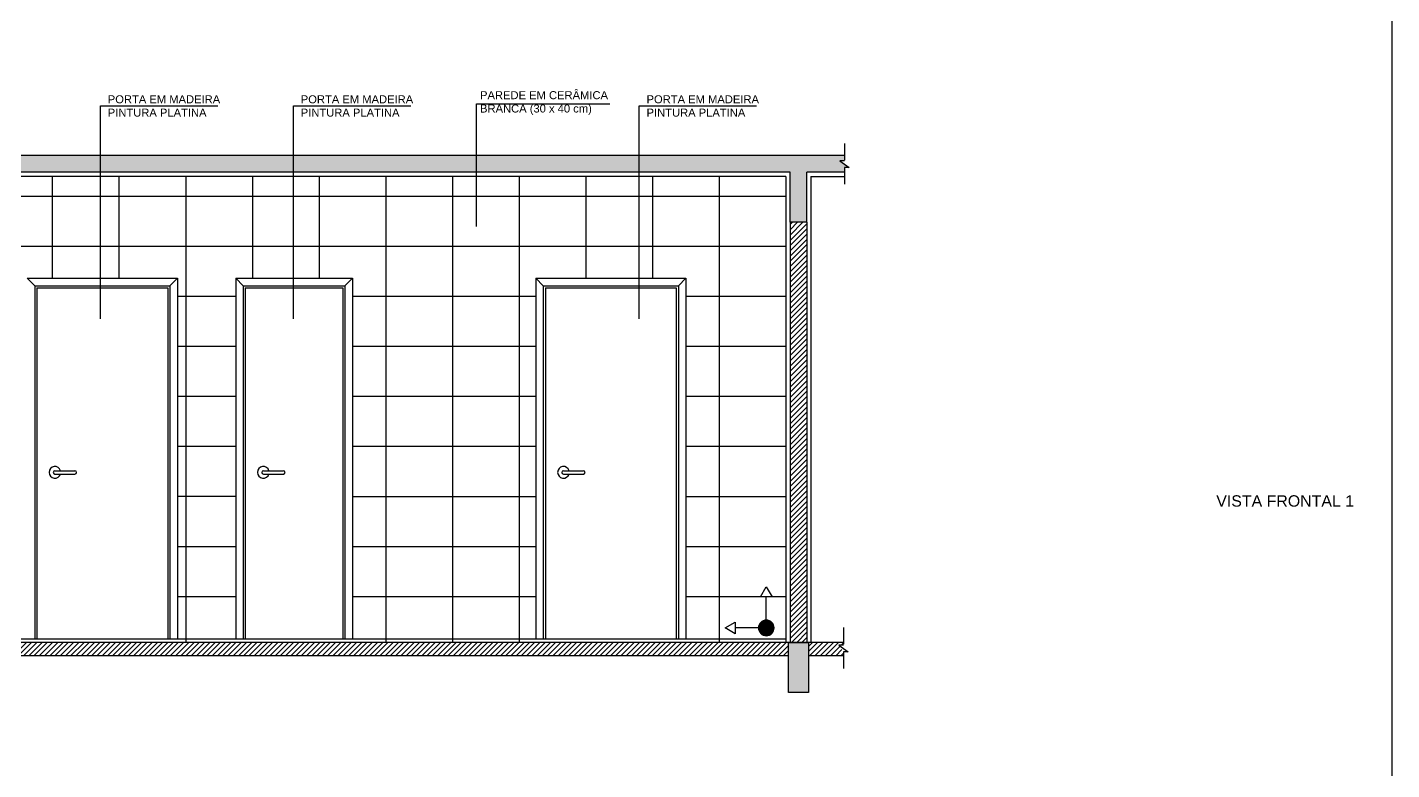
# Model space of a CAD drawing. Extents: x -36 to 357, y 137 to 237.
# Drawn here: x 33.78 to 41.96, y 175.57 to 180.02 of the extents above; entities that cross this region are included whole.
import ezdxf

# ---------------------------------------------------------------- set-up
doc = ezdxf.new("R2010")
doc.units = 0
doc.header["$LTSCALE"] = 0.01
doc.linetypes.add('TRACEJADO_P', pattern=[0.1875, 0.125, -0.0625])
doc.layers.get('0').update_dxf_attribs({"linetype": 'CONTINUOUS'})
for name, color, linetype in [('01', 1, 'CONTINUOUS'), ('252', 252, 'CONTINUOUS'), ('A-PISOS-IDEN', 9, 'CONTINUOUS'), ('A-SIMBO', 2, 'CONTINUOUS'), ('AR-ID-PIS', 1, 'CONTINUOUS'), ('ARQ-ALV-CORTE', 3, 'CONTINUOUS'), ('ARQ-HTC', 9, 'CONTINUOUS'), ('ARQ-SMB-1_025', 1, 'CONTINUOUS'), ('ARQ-TXT-1_025', 2, 'CONTINUOUS'), ('ARQ-TXT-1_050', 2, 'CONTINUOUS')]:
    doc.layers.add(name, color=color, linetype=linetype)
doc.styles.add('ESC-50-A20', font='arial.ttf', dxfattribs={"height": 0.1})
doc.styles.add('FNDE Texto Cota 0025', font='verdana.ttf', dxfattribs={"height": 0.04})
doc.dimstyles.new('FNDE 1-0025', dxfattribs={"dimscale": 5, "dimtxt": 0.04, "dimasz": 0.0035, "dimexe": 0.15, "dimexo": 0.15, "dimgap": 0.0025, "dimtad": 1, "dimzin": 1, "dimdsep": 46, "dimtxsty": 'FNDE Texto Cota 0025', "dimblk": 'tic', "dimcen": 0.015, "dimdle": 0.15, "dimse1": 1, "dimse2": 1, "dimclrd": 251, "dimclre": 251, "dimclrt": 256, "dimaunit": 1, "dimadec": 3, "dimazin": 0, "dimtfac": 1, "dimtix": 1, "dimtmove": 2, "dimatfit": 3, "dimfxl": 0.15, "dimtvp": 1, "dimtolj": 1, "dimtzin": 0, "dimarcsym": 0})
pattern_1 = [(50, (-0.01881, 0.59935), (0.18218467, -0.01593909), [0.01905, -0.20955]), (355, (-0.01881, 0.59935), (-0.03524342, 0.19105685), [0.01524, -0.16764058]), (100.45144, (-0.00363, 0.59802), (0.14694125, 0.17511775), [0.01619, -0.17809024]), (46.1842, (-0.01881, 0.65015), (0.27107904, -0.04204233), [0.028575, -0.314325]), (96.63556, (0.00378, 0.64664), (0.23740413, 0.24742612), [0.02428502, -0.2671356]), (351.18415, (-0.0188, 0.65015), (0.23740413, 0.24742612), [0.02285997, -0.25145973]), (21, (0.00659, 0.63745), (0.15161439, -0.1022652), [0.01905, -0.20955]), (326, (0.00659, 0.63745), (0.06180203, 0.18418797), [0.01524, -0.16764]), (71.45144, (0.01922, 0.62892), (0.21341642, 0.08192277), [0.01619, -0.17808994]), (37.5, (-0.018814, 0.599346), (0.003088603, 0.08455504), [0, -0.165608, 0, -0.17018, 0, -0.168275]), (7.5, (-0.01881, 0.59935), (0.066819663, 0.100180575), [0, -0.097028, 0, -0.161798, 0, -0.064135]), (327.5, (-0.075456, 0.599346), (0.135590595, -0.005728744), [0, -0.0635, 0, -0.19812, 0, -0.26289]), (317.5, (-0.10086, 0.59935), (0.14812918, 0.02542649), [0, -0.08255, 0, -0.131572, 0, -0.18669])]
pattern_2 = [(45, (-0.018814, 0.599346), (-0.0157154482, 0.0157154482), [])]

# ---------------------------------------------------------------- blocks, each defined once
blk = doc.blocks.new('tic')
at = {"color": 251}
for p, q in [((-1, 0), (1, 0)), ((0, -1), (0, 1))]:
    blk.add_line(p, q, dxfattribs=at)
blk.add_line((-0.6, -0.6), (0.6, 0.6))
blk = doc.blocks.new('ind-pis')
at = {"layer": 'AR-ID-PIS'}
h = blk.add_hatch(color=252, dxfattribs=at)
h.dxf.hatch_style = 1
edge = h.paths.add_edge_path()
edge.add_arc((0, 0), 0.05, 0, 360)
for q in [(-0.2, 0), (0, -0.1995)]:
    blk.add_line((0, 0), q, dxfattribs=at)
for points in [[(-0.2, 0.0371), (-0.2642, 0), (-0.2, -0.0371)], [(-0.0371, -0.1995), (0, -0.2638), (0.0371, -0.1995)]]:
    blk.add_lwpolyline(points, close=True, dxfattribs=at)
blk.add_circle((0, 0), 0.05, dxfattribs=at)

msp = doc.modelspace()

# ---------------------------------------------------------------- hatches: boundary and pattern name
at = {"layer": '01'}
h = msp.add_hatch(dxfattribs=at)
h.set_pattern_fill('ANSI31', color=253, scale=0.007)
h.set_pattern_definition(pattern_2)
h.paths.add_polyline_path([(38.3527, 176.3322), (38.4527, 176.3322), (38.4527, 178.8522), (38.3527, 178.8522)])
h.paths.add_polyline_path([(33.2527, 178.8522), (33.1527, 178.8522), (33.1527, 176.3322), (33.2527, 176.3322)])
h = msp.add_hatch(dxfattribs=at)
h.set_pattern_fill('ANSI31', color=253, scale=0.007)
h.set_pattern_definition(pattern_2)
h.paths.add_polyline_path([(38.3427, 176.3322), (33.2627, 176.3322), (33.2627, 176.2522), (38.3427, 176.2522)])
h = msp.add_hatch(dxfattribs=at)
h.set_pattern_fill('ANSI31', color=253, scale=0.007)
h.set_pattern_definition(pattern_2)
h.paths.add_polyline_path([(38.6457, 176.3163), (38.6733, 176.3163), (38.6733, 176.3322), (38.4627, 176.3322), (38.4627, 176.2522), (38.6733, 176.2522), (38.6733, 176.2753)])
at = {"layer": 'ARQ-HTC'}
h = msp.add_hatch(dxfattribs=at)
h.set_pattern_fill('AR-CONC', color=251, scale=0.001)
h.set_pattern_definition(pattern_1)
h.paths.add_polyline_path([(33.1527, 179.2522), (33.1527, 178.8522), (33.2527, 178.8522), (33.2527, 179.1522), (38.3527, 179.1522), (38.3527, 178.8522), (38.4527, 178.8522), (38.4527, 179.1522), (38.6792, 179.1522), (38.6792, 179.1801), (38.7068, 179.1801), (38.6516, 179.2211), (38.6792, 179.2211), (38.6792, 179.2522)])
h = msp.add_hatch(dxfattribs=at)
h.set_pattern_fill('AR-CONC', color=251, scale=0.001)
h.set_pattern_definition(pattern_1)
h.paths.add_polyline_path([(38.3427, 176.3322), (38.3427, 176.0322), (38.4627, 176.0322), (38.4627, 176.3322)])
h.paths.add_polyline_path([(33.2627, 176.0322), (33.2627, 176.3322), (33.1427, 176.3322), (33.1427, 176.0322)])

# ---------------------------------------------------------------- linework, layer by layer
msp.add_lwpolyline([(41.9615, 167.9163), (31.2577, 167.9163), (31.2577, 184.4761), (41.9615, 184.4761)], close=True)
at = {"layer": '01'}
for p, q in [((38.3277, 179.1272), (33.2777, 179.1272)), ((38.3277, 179.1272), (38.3277, 176.3322)), ((38.4777, 179.1272), (38.4777, 176.3322)), ((38.4777, 179.1272), (38.6792, 179.1272, -2))]:
    msp.add_line(p, q, dxfattribs=at)
at = {"layer": '01', "color": 1}
for p, q in [((33.7777, 178.5171), (33.8226, 178.4721)), ((33.7777, 178.5171), (34.6777, 178.5171)), ((34.6327, 178.4721), (34.6777, 178.5171)), ((34.6777, 178.5171), (34.6777, 176.3522)), ((35.0277, 178.5171), (35.0277, 176.3522)), ((35.0277, 178.5171), (35.0726, 178.4721)), ((35.0277, 178.5171), (35.7277, 178.5171)), ((35.6827, 178.4721), (35.7277, 178.5171)), ((35.7277, 178.5171), (35.7277, 176.3522)), ((36.8277, 178.5171), (36.8277, 176.3522)), ((36.8277, 178.5171), (36.8726, 178.4721)), ((36.8277, 178.5171), (37.7277, 178.5171)), ((37.6827, 178.4721), (37.7277, 178.5171)), ((37.7277, 178.5171), (37.7277, 176.3522)), ((33.8226, 178.4721), (33.8226, 176.3522)), ((33.8226, 178.4721), (34.6327, 178.4721)), ((33.8352, 178.4595), (33.8352, 176.3522)), ((33.8352, 178.4595), (34.6202, 178.4595)), ((34.6202, 178.4595), (34.6202, 176.3522)), ((34.6327, 178.4721), (34.6327, 176.3522)), ((35.0726, 178.4721), (35.0726, 176.3522)), ((35.0726, 178.4721), (35.6827, 178.4721)), ((35.0852, 178.4595), (35.0852, 176.3522)), ((35.0852, 178.4595), (35.6702, 178.4595)), ((35.6702, 178.4595), (35.6702, 176.3522)), ((35.6827, 178.4721), (35.6827, 176.3522)), ((36.8726, 178.4721), (36.8726, 176.3522)), ((36.8726, 178.4721), (37.6827, 178.4721)), ((36.8852, 178.4595), (36.8852, 176.3522)), ((36.8852, 178.4595), (37.6702, 178.4595)), ((37.6702, 178.4595), (37.6702, 176.3522)), ((37.6827, 178.4721), (37.6827, 176.3522)), ((33.9437, 177.3622), (34.0637, 177.3622)), ((35.1937, 177.3622), (35.3137, 177.3622)), ((36.9937, 177.3622), (37.1137, 177.3622)), ((33.9437, 177.3422), (34.0637, 177.3422)), ((35.1937, 177.3422), (35.3137, 177.3422)), ((36.9937, 177.3422), (37.1137, 177.3422))]:
    msp.add_line(p, q, dxfattribs=at)
for centre, radius, start, end in [((33.9437, 177.3522), 0.035, 16.60155, 343.39845), ((33.9437, 177.3522), 0.01, 90, 270), ((34.0637, 177.3522), 0.01, 270, 90), ((35.1937, 177.3522), 0.035, 16.60155, 343.39845), ((35.1937, 177.3522), 0.01, 90, 270), ((35.3137, 177.3522), 0.01, 270, 90), ((36.9937, 177.3522), 0.035, 16.60155, 343.39845), ((36.9937, 177.3522), 0.01, 90, 270), ((37.1137, 177.3522), 0.01, 270, 90)]:
    msp.add_arc(centre, radius, start, end, dxfattribs=at)
at = {"layer": '252', "color": 251}
for p, q in [((33.9277, 179.1272), (33.9277, 178.5171)), ((34.3277, 179.1272), (34.3277, 178.5171)), ((34.7277, 179.1272), (34.7277, 176.3322)), ((35.1277, 179.1272), (35.1277, 178.5171)), ((35.5277, 179.1272), (35.5277, 178.5171)), ((35.9277, 179.1272), (35.9277, 176.3322)), ((36.3277, 179.1272), (36.3277, 176.3322)), ((36.7277, 179.1272), (36.7277, 176.3322)), ((37.1277, 179.1272), (37.1277, 178.5171)), ((37.5277, 179.1272), (37.5277, 178.5171)), ((37.9277, 179.1272), (37.9277, 176.3322)), ((34.6777, 176.9072, -0.0556), (35.0277, 176.9072, -0.0814)), ((35.7277, 176.9072, -0.1331), (36.8277, 176.9072, -0.2143)), ((37.7277, 176.9072, -0.2807), (38.3277, 176.9072, -0.325)), ((34.6777, 176.6072, -0.0556), (35.0277, 176.6072, -0.0814)), ((35.7277, 176.6072, -0.1331), (36.8277, 176.6072, -0.2143)), ((37.7277, 176.6072, -0.2807), (38.3277, 176.6072, -0.325))]:
    msp.add_line(p, q, dxfattribs=at)
at = {"layer": '252', "color": 252}
for p, q in [((38.3277, 179.0072, -0.0402), (33.2777, 179.0072, -0.0402)), ((38.3277, 178.7072, -0.0402), (33.2777, 178.7072, -0.0402)), ((35.0277, 178.4072, -0.0402), (34.6777, 178.4072, -0.0402)), ((36.8277, 178.4072, -0.0402), (35.7277, 178.4072, -0.0402)), ((38.3277, 178.4072, -0.0402), (37.7277, 178.4072, -0.0402)), ((35.0277, 178.1072, -0.0402), (34.6777, 178.1072, -0.0402)), ((36.8277, 178.1072, -0.0402), (35.7277, 178.1072, -0.0402)), ((38.3277, 178.1072, -0.0402), (37.7277, 178.1072, -0.0402)), ((35.0277, 177.8072, -0.0402), (34.6777, 177.8072, -0.0402)), ((36.8277, 177.8072, -0.0402), (35.7277, 177.8072, -0.0402)), ((38.3277, 177.8072, -0.0402), (37.7277, 177.8072, -0.0402)), ((35.0277, 177.5072, -0.0402), (34.6777, 177.5072, -0.0402)), ((36.8277, 177.5072, -0.0402), (35.7277, 177.5072, -0.0402)), ((38.3277, 177.5072, -0.0402), (37.7277, 177.5072, -0.0402)), ((35.0277, 177.2068, -0.0842), (34.6777, 177.207, -0.0566)), ((36.8277, 177.2055, -0.2259), (35.7277, 177.2063, -0.1393)), ((38.3277, 177.2045, -0.344), (37.7277, 177.2049, -0.2968))]:
    msp.add_line(p, q, dxfattribs=at)
at = {"layer": 'A-PISOS-IDEN', "color": 1}
msp.add_line((38.3277, 176.3522), (33.2777, 176.3522), dxfattribs=at)
at = {"layer": 'A-SIMBO', "color": 2, "linetype": 'TRACEJADO_P', "elevation": -2}
for points in [[(38.6792, 179.3257), (38.6792, 179.2211), (38.6516, 179.2211), (38.7068, 179.1801), (38.6792, 179.1801), (38.6792, 179.0272)], [(38.6733, 176.4209), (38.6733, 176.3163), (38.6457, 176.3163), (38.7009, 176.2753), (38.6733, 176.2753), (38.6733, 176.1225)]]:
    msp.add_lwpolyline(points, dxfattribs=at)
at = {"layer": 'ARQ-ALV-CORTE'}
for p, q in [((38.6792, 179.2522), (33.1527, 179.2522)), ((38.3527, 179.1522), (33.2527, 179.1522)), ((38.3527, 178.8522), (38.3527, 179.1522)), ((38.6792, 179.1522), (38.4527, 179.1522)), ((38.4527, 178.8522), (38.4527, 179.1522)), ((38.3527, 178.8522), (38.3527, 176.3322)), ((38.4527, 178.8522), (38.3527, 178.8522)), ((38.4527, 178.8522), (38.4527, 176.3322)), ((38.6733, 176.3322), (32.9612, 176.3322, -2)), ((38.3427, 176.2522, -0.1735), (33.2627, 176.2522, -1.8418)), ((38.6733, 176.2522), (38.4627, 176.2522, -0.1105))]:
    msp.add_line(p, q, dxfattribs=at)
msp.add_lwpolyline([(38.4627, 176.0322), (38.3427, 176.0322), (38.3427, 176.3322), (38.4627, 176.3322)], close=True, dxfattribs=at)

# ---------------------------------------------------------------- block references
at = {"layer": 'AR-ID-PIS', "xscale": -0.937324063921778, "yscale": 0.937324063921778, "zscale": 0.937324063921778, "rotation": 180}
msp.add_blockref('ind-pis', (38.2104, 176.419), dxfattribs=at)

# ---------------------------------------------------------------- texts
at = {"layer": 'ARQ-TXT-1_025', "char_height": 0.048, "attachment_point": 1, "style": 'ESC-50-A20'}
for s, insert, width in [('PAREDE EM CERÂMICA \\PBRANCA (30 x 40 cm)', (36.4933, 179.6389), 8.528178), ('PORTA EM MADEIRA\\PPINTURA PLATINA', (34.2604, 179.6142), 0.767101), ('PORTA EM MADEIRA\\PPINTURA PLATINA', (35.418, 179.6142), 0.767101), ('PORTA EM MADEIRA\\PPINTURA PLATINA', (37.4921, 179.6142), 0.767101)]:
    msp.add_mtext(s, dxfattribs=dict(at, insert=insert, width=width))
at = {"layer": 'ARQ-TXT-1_050', "insert": (39.9556, 177.2147), "char_height": 0.068267, "attachment_point": 1, "style": 'ESC-50-A20'}
msp.add_mtext_dynamic_manual_height_columns('\\pi0.95355;VISTA FRONTAL 1', width=2.389517, gutter_width=1, heights=[0], dxfattribs=at)

# ---------------------------------------------------------------- leaders
at = {"layer": 'ARQ-SMB-1_025', "ltscale": 10}
for points in [[(36.4716, 178.8261), (36.4716, 179.5625), (37.271, 179.5625)], [(34.216, 178.273), (34.216, 179.5517), (34.9198, 179.5517)], [(35.3736, 178.273), (35.3736, 179.5517), (36.0775, 179.5517)], [(37.4478, 178.273), (37.4478, 179.5517), (38.1516, 179.5517)]]:
    msp.add_leader(points, dimstyle='FNDE 1-0025', override={"dimlfac": 100, "dimclrd": 252, "dimclre": 252}, dxfattribs=at)

doc.saveas('drawing.dxf')
